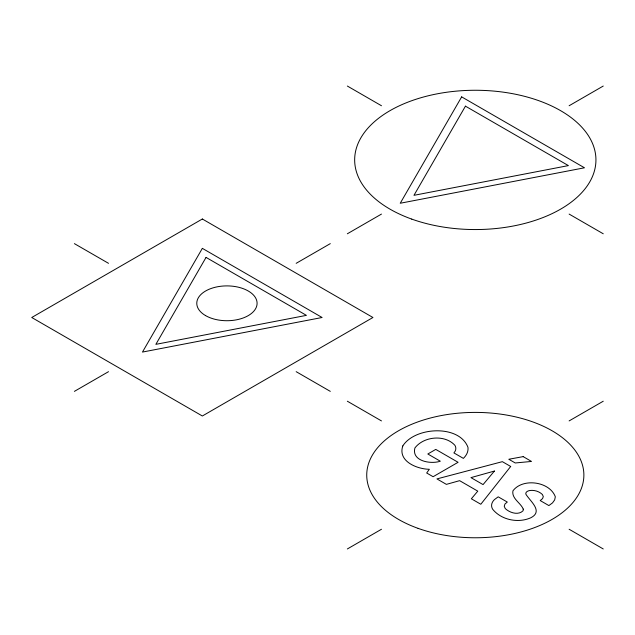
<?xml version="1.0" encoding="UTF-8"?>
<svg xmlns="http://www.w3.org/2000/svg" width="635" height="635" viewBox="0 0 635 635"><rect width="100%" height="100%" fill="white"/><g stroke="black" fill="none" stroke-linecap="round" stroke-linejoin="round"><path stroke-width="0.95" d="M74.398 391.366L108.521 371.673M296.172 263.327L330.295 243.634M347.353 233.783L381.476 214.082M569.127 105.743L603.25 86.043M347.353 548.957L381.476 529.257M569.127 420.918L603.25 401.217M347.353 86.043L381.476 105.743M569.127 214.082L603.25 233.783M74.398 243.634L108.521 263.327M296.172 371.673L330.295 391.366M347.353 401.217L381.476 420.918M569.127 529.257L603.25 548.957M523.256 509.103L523.105 510.738C518.2 515.628 509.738 512.755 505.262 508.579L504.238 506.278L504.936 504.047L507.294 502.055L498.205 496.824L494.427 499.61A19.891 11.486 0 0 0 492.609 509.175C501.285 520.033 518.2 523.391 530.749 517.795C543.623 511.365 530.225 501.317 525.923 494.276A5.493 3.175 0 0 1 529.765 490.514C534.289 489.895 539.075 491.307 542.385 494.49L543.298 496.578L542.56 498.626L540.194 500.555L548.886 505.579L552.514 502.888L554.665 499.912L555.323 496.784C549.727 481.449 522.724 477.663 512.921 490.863C511.492 498.602 520.597 502.706 523.256 509.103M402.82 445.921C397.462 461.185 416.965 469.146 429.347 469.273L426.68 472.996L433.118 476.71L458.089 462.296L435.769 449.405L427.823 453.993L440.309 461.2C430.911 464.463 411.329 461.2 414.909 447.969C423.743 436.308 444.81 434.276 454.89 445.302A16.518 9.541 0 0 1 455.12 451.239L453.906 452.914L463.359 458.375A32.282 18.637 0 0 0 467.947 447.262C459.113 424.196 414.766 426.887 402.82 445.921M202.351 248.356L142.47 352.068L322.104 317.5L202.351 248.356M206.05 257.405L155.861 344.345L306.427 315.365L206.05 257.405M461.653 96.877L400.24 203.248L584.486 167.791L461.653 96.877M465.447 106.156L413.972 195.318L568.404 165.6L465.447 106.156M510.691 466.471L480.814 504.253L471.353 498.792L477.782 491.149L459.621 480.663L446.381 484.37L436.928 478.909L502.364 461.661L510.691 466.471M494.419 471.059L483.06 484.6L470.956 477.615L494.419 471.059M202.351 219.004L31.75 317.5L202.351 415.996L372.943 317.5L202.351 219.004M523.2 456.621L508.802 459.256L515.231 462.971L531.503 461.447L523.2 456.621M418.092 528.36A108.569 62.682 0 0 0 583.819 477.06A108.569 62.682 0 0 0 423.997 419.846A108.569 62.682 0 0 0 418.092 528.36M205.605 315.619A30.155 17.415 0 0 0 256.064 307.808A30.155 17.415 0 0 0 219.131 286.488A30.155 17.415 0 0 0 205.605 315.619M411.734 219.099A120.634 69.644 0 0 0 595.876 162.1A120.634 69.644 0 0 0 418.298 98.528A120.634 69.644 0 0 0 411.734 219.099"/></g></svg>
